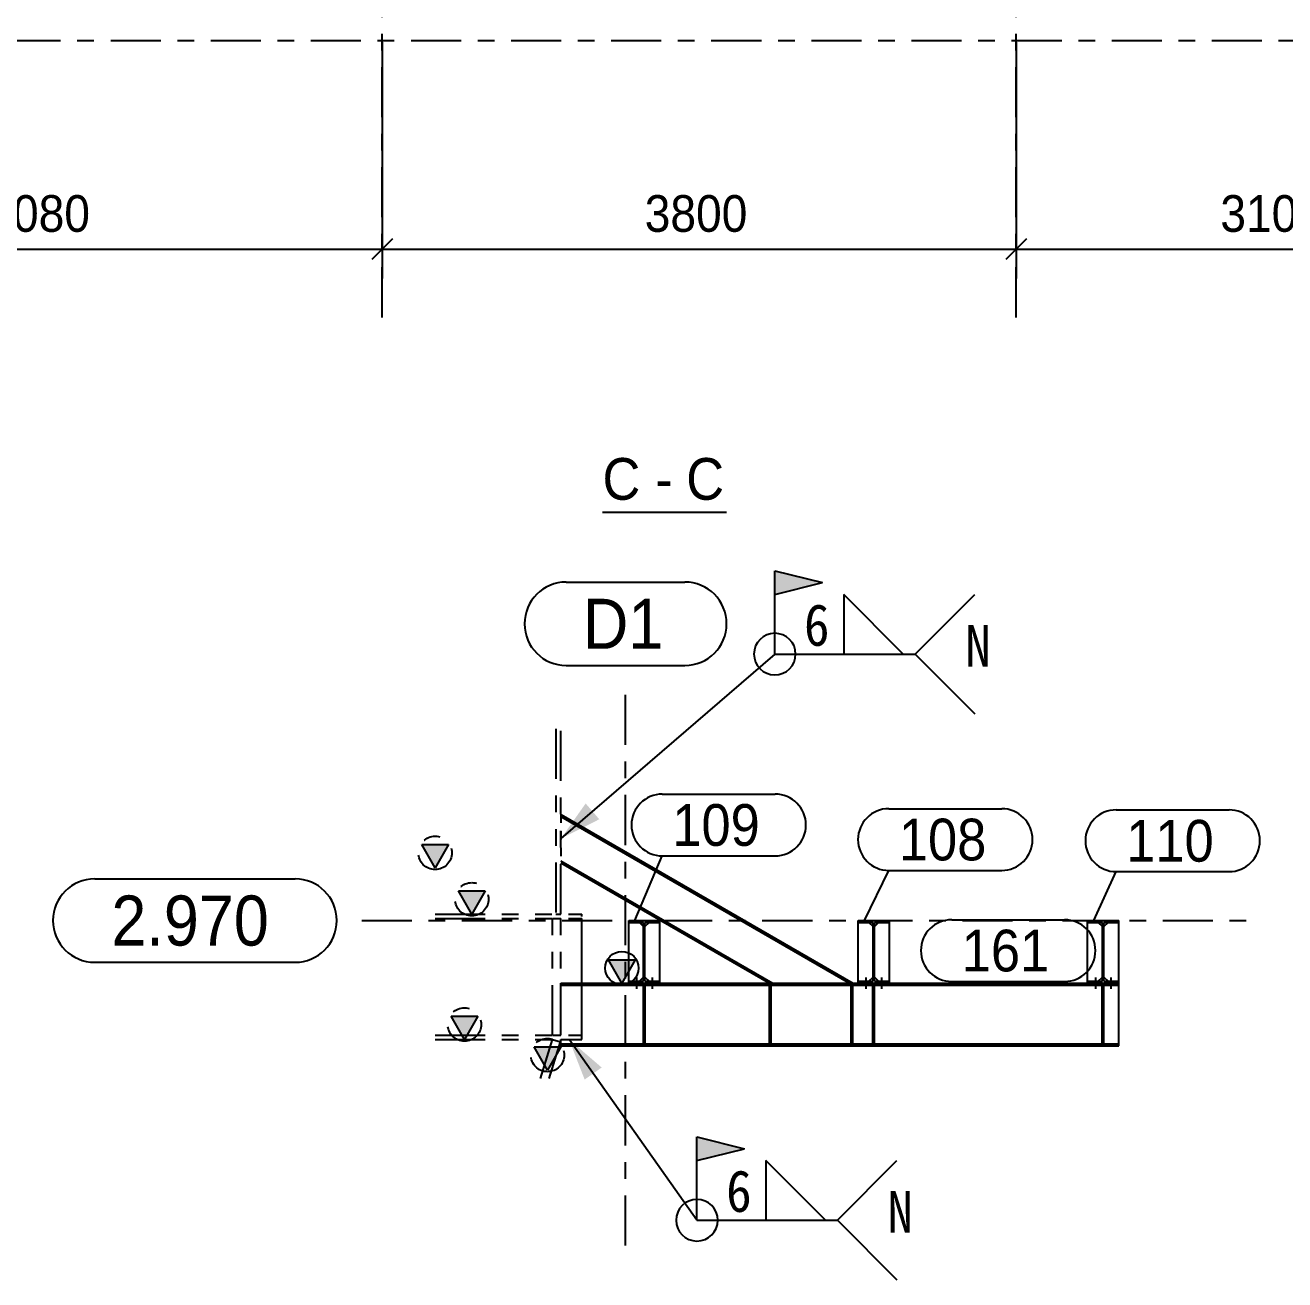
# Model space of a CAD drawing. Header units: millimetres. Extents: x 0 to 594, y 0 to 420.
# Drawn here: x 171.3 to 246.8, y 223.1 to 298.3 of the extents above; entities that cross this region are included whole.
import ezdxf

# ---------------------------------------------------------------- set-up
doc = ezdxf.new("R2010")
doc.units = ezdxf.units.MM
doc.header["$MEASUREMENT"] = 0
for name, pattern in [('XKITLINE00', [0]), ('XKITLINE02', [4, 2, -2]), ('XKITLINE03', [6, 3, -1, 1, -1]), ('XKITLINE04', [3, 0.5, -0.5, 0.5, -0.5, 0.5, -0.5]), ('XKITLINE05', [8, 3, -1, 1, -1, 1, -1])]:
    doc.linetypes.add(name, pattern=pattern)
for name, color, linetype in [('dimension', 7, 'Continuous'), ('grid', 7, 'Continuous'), ('mark', 7, 'Continuous'), ('part1', 7, 'Continuous'), ('view', 7, 'Continuous'), ('weld', 7, 'Continuous')]:
    doc.layers.add(name, color=color, linetype=linetype)
doc.styles.add('STYLE_1', font='arial.ttf', dxfattribs={"height": 0.2})
doc.styles.add('STYLE_4', font='仿宋_GB2312_3.ttf', dxfattribs={"height": 0.2})

# ---------------------------------------------------------------- blocks, each defined once
blk = doc.blocks.new('*D2174')
at = {"layer": 'grid', "color": 4, "linetype": 'XKITLINE03'}
blk.add_line((1228.871, 1836.576), (1642.443, 1836.576), dxfattribs=at)
blk = doc.blocks.new('*D2231')
at = {"layer": 'dimension', "color": 1, "linetype": 'XKITLINE00'}
for p, q in [((1318.341, 1836.476), (1318.341, 1822.306)), ((1359.141, 1836.476), (1359.141, 1822.306)), ((1318.964, 1824.689), (1317.719, 1823.444)), ((1359.764, 1824.689), (1358.519, 1823.444)), ((1318.341, 1824.066), (1359.141, 1824.066))]:
    blk.add_line(p, q, dxfattribs=at)
at = {"layer": 'dimension', "color": 1, "style": 'STYLE_1', "width": 0.9}
blk.add_text('4080', height=2.2, dxfattribs=at).set_placement((1335.478, 1825.106))
blk = doc.blocks.new('*D2436')
at = {"layer": 'dimension', "color": 1, "linetype": 'XKITLINE00'}
for p, q in [((1359.141, 1836.476), (1359.141, 1822.306)), ((1397.141, 1836.476), (1397.141, 1822.306)), ((1359.764, 1824.689), (1358.519, 1823.444)), ((1397.764, 1824.689), (1396.519, 1823.444)), ((1359.141, 1824.066), (1397.141, 1824.066))]:
    blk.add_line(p, q, dxfattribs=at)
at = {"layer": 'dimension', "color": 1, "style": 'STYLE_1', "width": 0.9}
blk.add_text('3800', height=2.2, dxfattribs=at).set_placement((1374.878, 1825.106))
blk = doc.blocks.new('*D2463')
at = {"layer": 'grid', "color": 4, "linetype": 'XKITLINE03'}
blk.add_line((1359.141, 1819.981), (1359.141, 1905.53), dxfattribs=at)
blk = doc.blocks.new('*D2464')
at = {"layer": 'grid', "color": 4, "linetype": 'XKITLINE03'}
blk.add_line((1397.141, 1819.981), (1397.141, 1905.53), dxfattribs=at)
blk = doc.blocks.new('*D2489')
at = {"layer": 'dimension', "color": 1, "linetype": 'XKITLINE00'}
for p, q in [((1397.141, 1836.476), (1397.141, 1822.306)), ((1428.141, 1836.476), (1428.141, 1822.306)), ((1397.764, 1824.689), (1396.519, 1823.444)), ((1428.764, 1824.689), (1427.519, 1823.444)), ((1397.141, 1824.066), (1428.141, 1824.066))]:
    blk.add_line(p, q, dxfattribs=at)
at = {"layer": 'dimension', "color": 1, "style": 'STYLE_1', "width": 0.9}
blk.add_text('3100', height=2.2, dxfattribs=at).set_placement((1409.378, 1825.106))
blk = doc.blocks.new('*D4106')
at = {"layer": 'weld', "color": 1, "linetype": 'XKITLINE00'}
for p, q in [((1378.008, 1765.871), (1370.345, 1776.703)), ((1378.008, 1765.871), (1378.008, 1770.871)), ((1378.008, 1770.871), (1380.865, 1770.157)), ((1378.008, 1769.443), (1380.865, 1770.157)), ((1385.711, 1765.871), (1382.139, 1769.443)), ((1382.139, 1769.443), (1382.139, 1765.871)), ((1386.425, 1765.871), (1389.997, 1769.443)), ((1378.008, 1765.871), (1386.425, 1765.871)), ((1382.139, 1765.871), (1385.711, 1765.871)), ((1386.425, 1765.871), (1389.997, 1762.3))]:
    blk.add_line(p, q, dxfattribs=at)
for start, end in [(90, -90), (-90, 90)]:
    blk.add_arc((1378.008, 1765.871), 1.25, start, end, dxfattribs=at)
at = {"layer": 'weld', "color": 1}
for points in [[(1370.345, 1776.703), (1372.299, 1775.023), (1370.345, 1776.703), (1371.278, 1774.301)], [(1378.008, 1769.443), (1378.008, 1770.871), (1378.008, 1769.443), (1380.865, 1770.157)]]:
    blk.add_solid(points, dxfattribs=at)
at = {"layer": 'weld', "color": 1, "style": 'STYLE_4', "width": 0.9}
for s, p in [('6', (1379.758, 1766.371)), ('N', (1389.425, 1765.121))]:
    blk.add_text(s, height=2.5, dxfattribs=at).set_placement(p)
blk = doc.blocks.new('*D4107')
at = {"layer": 'weld', "color": 1, "linetype": 'XKITLINE00'}
for p, q in [((1382.674, 1799.799), (1382.674, 1804.799)), ((1382.674, 1804.799), (1385.531, 1804.085)), ((1382.674, 1803.37), (1385.531, 1804.085)), ((1390.377, 1799.799), (1386.805, 1803.37)), ((1386.805, 1803.37), (1386.805, 1799.799)), ((1391.091, 1799.799), (1394.662, 1803.37)), ((1382.674, 1799.799), (1369.854, 1788.741)), ((1382.674, 1799.799), (1391.091, 1799.799)), ((1386.805, 1799.799), (1390.377, 1799.799)), ((1391.091, 1799.799), (1394.662, 1796.227))]:
    blk.add_line(p, q, dxfattribs=at)
for start, end in [(90, -90), (-90, 90)]:
    blk.add_arc((1382.674, 1799.799), 1.25, start, end, dxfattribs=at)
at = {"layer": 'weld', "color": 1}
for points in [[(1382.674, 1803.37), (1382.674, 1804.799), (1382.674, 1803.37), (1385.531, 1804.085)], [(1369.854, 1788.741), (1371.339, 1790.847), (1369.854, 1788.741), (1372.156, 1789.901)]]:
    blk.add_solid(points, dxfattribs=at)
at = {"layer": 'weld', "color": 1, "style": 'STYLE_4', "width": 0.9}
for s, p in [('6', (1384.424, 1800.299)), ('N', (1394.091, 1799.049))]:
    blk.add_text(s, height=2.5, dxfattribs=at).set_placement(p)
blk = doc.blocks.new('*D4108')
at = {"layer": 'part1', "color": 6, "linetype": 'XKITLINE05'}
for p, q in [((1364.075, 1776.706), (1363.275, 1778.106)), ((1363.275, 1778.106), (1364.875, 1778.106)), ((1364.875, 1778.106), (1364.075, 1776.706)), ((1362.316, 1776.706), (1369.354, 1776.706)), ((1368.633, 1774.357), (1369.354, 1776.706))]:
    blk.add_line(p, q, dxfattribs=at)
blk.add_circle((1364.075, 1777.606), 1, dxfattribs=at)
at = {"layer": 'part1', "color": 6}
blk.add_solid([(1363.275, 1778.106), (1364.875, 1778.106), (1363.275, 1778.106), (1364.075, 1776.706)], dxfattribs=at)
blk = doc.blocks.new('*D4109')
at = {"layer": 'grid', "color": 4, "linetype": 'XKITLINE00'}
for p, q in [((1341.913, 1786.331), (1353.925, 1786.331)), ((1341.913, 1781.331), (1353.925, 1781.331))]:
    blk.add_line(p, q, dxfattribs=at)
at = {"layer": 'grid', "color": 4, "linetype": 'XKITLINE03'}
blk.add_line((1357.925, 1783.831), (1411.123, 1783.831), dxfattribs=at)
at = {"layer": 'grid', "color": 4, "linetype": 'XKITLINE00'}
for centre, start, end in [((1341.913, 1783.831), 90, -90), ((1353.925, 1783.831), -90, 90)]:
    blk.add_arc(centre, 2.5, start, end, dxfattribs=at)
at = {"layer": 'grid', "color": 4, "style": 'STYLE_1', "width": 0.9}
blk.add_text('2.970', height=3, dxfattribs=at).set_placement((1342.913, 1782.331))
blk = doc.blocks.new('*D4110')
at = {"layer": 'grid', "color": 4, "linetype": 'XKITLINE00'}
for p, q in [((1370.173, 1804.116), (1377.286, 1804.116)), ((1370.173, 1799.116), (1377.286, 1799.116))]:
    blk.add_line(p, q, dxfattribs=at)
at = {"layer": 'grid', "color": 4, "linetype": 'XKITLINE03'}
blk.add_line((1373.729, 1764.357), (1373.729, 1798.116), dxfattribs=at)
at = {"layer": 'grid', "color": 4, "linetype": 'XKITLINE00'}
for centre, start, end in [((1370.173, 1801.616), 90, -90), ((1377.286, 1801.616), -90, 90)]:
    blk.add_arc(centre, 2.5, start, end, dxfattribs=at)
at = {"layer": 'grid', "color": 4, "style": 'STYLE_1', "width": 0.9}
blk.add_text('D1', height=3, dxfattribs=at).set_placement((1371.173, 1800.116))
blk = doc.blocks.new('*D4111')
at = {"layer": 'mark', "color": 1, "linetype": 'XKITLINE00'}
for p, q in [((1393.279, 1783.881), (1400.042, 1783.881)), ((1393.279, 1780.181), (1400.042, 1780.181))]:
    blk.add_line(p, q, dxfattribs=at)
for centre, start, end in [((1393.279, 1782.031), 90, -90), ((1400.042, 1782.031), -90, 90)]:
    blk.add_arc(centre, 1.85, start, end, dxfattribs=at)
at = {"layer": 'mark', "color": 1, "style": 'STYLE_1', "width": 0.9}
blk.add_text('161', height=2.5, dxfattribs=at).set_placement((1393.879, 1780.781))
blk = doc.blocks.new('*D4112')
at = {"layer": 'mark', "color": 1, "linetype": 'XKITLINE00'}
for p, q in [((1403.137, 1790.462), (1409.9, 1790.462)), ((1401.796, 1783.825), (1403.137, 1786.762)), ((1403.137, 1786.762), (1409.9, 1786.762)), ((1403.137, 1786.762), (1403.137, 1786.762))]:
    blk.add_line(p, q, dxfattribs=at)
for centre, start, end in [((1403.137, 1788.612), 90, -90), ((1409.9, 1788.612), -90, 90)]:
    blk.add_arc(centre, 1.85, start, end, dxfattribs=at)
at = {"layer": 'mark', "color": 1, "style": 'STYLE_1', "width": 0.9}
blk.add_text('110', height=2.5, dxfattribs=at).set_placement((1403.737, 1787.362))
blk = doc.blocks.new('*D4113')
at = {"layer": 'mark', "color": 1, "linetype": 'XKITLINE00'}
for p, q in [((1389.51, 1790.535), (1396.273, 1790.535)), ((1388.046, 1783.825), (1389.51, 1786.835)), ((1389.51, 1786.835), (1396.273, 1786.835)), ((1389.51, 1786.835), (1389.51, 1786.835))]:
    blk.add_line(p, q, dxfattribs=at)
for centre, start, end in [((1389.51, 1788.685), 90, -90), ((1396.273, 1788.685), -90, 90)]:
    blk.add_arc(centre, 1.85, start, end, dxfattribs=at)
at = {"layer": 'mark', "color": 1, "style": 'STYLE_1', "width": 0.9}
blk.add_text('108', height=2.5, dxfattribs=at).set_placement((1390.11, 1787.435))
blk = doc.blocks.new('*D4114')
at = {"layer": 'mark', "color": 1, "linetype": 'XKITLINE00'}
for p, q in [((1375.931, 1791.408), (1382.694, 1791.408)), ((1374.296, 1783.825), (1375.931, 1787.708)), ((1375.931, 1787.708), (1382.694, 1787.708)), ((1375.931, 1787.708), (1375.931, 1787.708))]:
    blk.add_line(p, q, dxfattribs=at)
for centre, start, end in [((1375.931, 1789.558), 90, -90), ((1382.694, 1789.558), -90, 90)]:
    blk.add_arc(centre, 1.85, start, end, dxfattribs=at)
at = {"layer": 'mark', "color": 1, "style": 'STYLE_1', "width": 0.9}
blk.add_text('109', height=2.5, dxfattribs=at).set_placement((1376.531, 1788.308))
blk = doc.blocks.new('*D4115')
at = {"layer": 'part1', "color": 6, "linetype": 'XKITLINE05'}
for p, q in [((1369.542, 1795.317), (1369.542, 1784.206)), ((1369.854, 1784.206), (1369.854, 1795.317)), ((1362.316, 1786.984), (1361.516, 1788.384)), ((1361.516, 1788.384), (1363.116, 1788.384)), ((1363.116, 1788.384), (1362.316, 1786.984)), ((1362.316, 1784.206), (1369.542, 1784.206)), ((1369.542, 1784.206), (1369.854, 1784.206))]:
    blk.add_line(p, q, dxfattribs=at)
blk.add_circle((1362.316, 1787.884), 1, dxfattribs=at)
at = {"layer": 'part1', "color": 6}
blk.add_solid([(1361.516, 1788.384), (1363.116, 1788.384), (1361.516, 1788.384), (1362.316, 1786.984)], dxfattribs=at)
blk = doc.blocks.new('*D4116')
at = {"layer": 'part1', "color": 6, "linetype": 'XKITLINE05'}
for p, q in [((1364.513, 1784.206), (1363.713, 1785.606)), ((1363.713, 1785.606), (1365.313, 1785.606)), ((1365.313, 1785.606), (1364.513, 1784.206)), ((1362.316, 1784.206), (1371.104, 1784.206)), ((1362.316, 1783.956), (1371.104, 1783.956)), ((1371.104, 1780.081), (1371.104, 1784.206)), ((1371.104, 1776.956), (1371.104, 1783.956)), ((1371.104, 1779.968), (1371.104, 1780.081)), ((1371.104, 1776.706), (1371.104, 1779.968)), ((1362.316, 1776.956), (1371.104, 1776.956)), ((1362.316, 1776.706), (1371.104, 1776.706))]:
    blk.add_line(p, q, dxfattribs=at)
blk.add_circle((1364.513, 1785.106), 1, dxfattribs=at)
at = {"layer": 'part1', "color": 6}
blk.add_solid([(1363.713, 1785.606), (1365.313, 1785.606), (1363.713, 1785.606), (1364.513, 1784.206)], dxfattribs=at)
blk = doc.blocks.new('*D4117')
at = {"layer": 'part1', "color": 0, "linetype": 'XKITLINE00'}
for p, q in [((1373.512, 1780.081), (1372.712, 1781.481)), ((1372.712, 1781.481), (1374.312, 1781.481)), ((1374.312, 1781.481), (1373.512, 1780.081)), ((1369.854, 1780.081), (1373.917, 1780.081)), ((1369.854, 1779.968), (1403.292, 1779.968)), ((1375.792, 1780.081), (1387.667, 1780.081)), ((1389.542, 1780.081), (1403.292, 1780.081)), ((1403.292, 1776.331), (1403.292, 1780.081)), ((1369.762, 1776.331), (1369.854, 1776.443)), ((1369.854, 1776.443), (1369.854, 1776.706)), ((1369.854, 1776.443), (1403.292, 1776.443)), ((1369.762, 1776.331), (1403.292, 1776.331))]:
    blk.add_line(p, q, dxfattribs=at)
at = {"layer": 'part1', "color": 2, "linetype": 'XKITLINE04'}
for p, q in [((1369.854, 1779.968), (1369.854, 1780.081)), ((1371.104, 1776.706), (1371.104, 1780.081)), ((1373.917, 1780.081), (1375.792, 1780.081)), ((1387.667, 1780.081), (1389.542, 1780.081)), ((1369.854, 1776.706), (1371.104, 1776.706))]:
    blk.add_line(p, q, dxfattribs=at)
at = {"layer": 'part1', "color": 0, "linetype": 'XKITLINE00'}
blk.add_circle((1373.512, 1780.981), 1, dxfattribs=at)
at = {"layer": 'part1', "color": 0}
blk.add_solid([(1372.712, 1781.481), (1374.312, 1781.481), (1372.712, 1781.481), (1373.512, 1780.081)], dxfattribs=at)
blk = doc.blocks.new('*D4118')
at = {"layer": 'part1', "color": 0, "linetype": 'XKITLINE00'}
for p, q in [((1401.886, 1780.425), (1401.886, 1779.737)), ((1402.823, 1780.425), (1402.823, 1779.737))]:
    blk.add_line(p, q, dxfattribs=at)
at = {"layer": 'part1', "color": 0, "linetype": 'XKITLINE02'}
for p, q in [((1401.886, 1780.425), (1401.886, 1779.737)), ((1402.823, 1780.425), (1402.823, 1779.737))]:
    blk.add_line(p, q, dxfattribs=at)
blk = doc.blocks.new('*D4119')
at = {"layer": 'part1', "color": 2, "linetype": 'XKITLINE04'}
for p, q in [((1401.417, 1783.718), (1402.064, 1783.718)), ((1402.314, 1780.443), (1402.314, 1783.468)), ((1401.417, 1780.193), (1402.064, 1780.193))]:
    blk.add_line(p, q, dxfattribs=at)
at = {"layer": 'part1', "color": 0, "linetype": 'XKITLINE00'}
for p, q in [((1401.417, 1780.193), (1401.417, 1783.718)), ((1402.064, 1783.718), (1402.314, 1783.468)), ((1402.064, 1780.193), (1402.314, 1780.443))]:
    blk.add_line(p, q, dxfattribs=at)
blk = doc.blocks.new('*D4120')
at = {"layer": 'part1', "color": 0, "linetype": 'XKITLINE00'}
for p, q in [((1402.395, 1783.468), (1402.645, 1783.718)), ((1403.292, 1780.193), (1403.292, 1783.718)), ((1402.395, 1780.443), (1402.645, 1780.193))]:
    blk.add_line(p, q, dxfattribs=at)
at = {"layer": 'part1', "color": 2, "linetype": 'XKITLINE04'}
for p, q in [((1402.395, 1780.443), (1402.395, 1783.468)), ((1402.645, 1783.718), (1403.292, 1783.718)), ((1402.645, 1780.193), (1403.292, 1780.193))]:
    blk.add_line(p, q, dxfattribs=at)
blk = doc.blocks.new('*D4121')
at = {"layer": 'part1', "color": 2, "linetype": 'XKITLINE04'}
for p, q in [((1402.304, 1776.443), (1402.304, 1779.968)), ((1402.304, 1779.968), (1402.404, 1779.968)), ((1402.304, 1779.718), (1402.404, 1779.718)), ((1402.404, 1776.443), (1402.404, 1779.968)), ((1402.304, 1776.693), (1402.404, 1776.693)), ((1402.304, 1776.443), (1402.404, 1776.443))]:
    blk.add_line(p, q, dxfattribs=at)
blk = doc.blocks.new('*D4122')
at = {"layer": 'part1', "color": 0, "linetype": 'XKITLINE00'}
for p, q in [((1402.304, 1776.443), (1402.304, 1779.968)), ((1402.304, 1779.968), (1402.404, 1779.968)), ((1402.404, 1776.443), (1402.404, 1779.968)), ((1402.304, 1776.443), (1402.404, 1776.443))]:
    blk.add_line(p, q, dxfattribs=at)
at = {"layer": 'part1', "color": 2, "linetype": 'XKITLINE04'}
for p, q in [((1402.304, 1779.718), (1402.404, 1779.718)), ((1402.304, 1776.693), (1402.404, 1776.693))]:
    blk.add_line(p, q, dxfattribs=at)
blk = doc.blocks.new('*D4123')
at = {"layer": 'part1', "color": 0, "linetype": 'XKITLINE00'}
for p, q in [((1369.854, 1790.184), (1387.354, 1780.081)), ((1369.854, 1790.069), (1387.154, 1780.081)), ((1369.854, 1787.413), (1382.554, 1780.081)), ((1369.854, 1787.298), (1382.354, 1780.081))]:
    blk.add_line(p, q, dxfattribs=at)
at = {"layer": 'part1', "color": 2, "linetype": 'XKITLINE04'}
for p, q in [((1369.854, 1790.184), (1369.854, 1787.298)), ((1382.354, 1780.081), (1387.354, 1780.081))]:
    blk.add_line(p, q, dxfattribs=at)
blk = doc.blocks.new('*D4124')
at = {"layer": 'part1', "color": 0, "linetype": 'XKITLINE00'}
for p, q in [((1382.354, 1776.443), (1382.354, 1779.968)), ((1382.354, 1779.968), (1382.454, 1779.968)), ((1382.454, 1776.443), (1382.454, 1779.968)), ((1382.354, 1776.443), (1382.454, 1776.443))]:
    blk.add_line(p, q, dxfattribs=at)
at = {"layer": 'part1', "color": 2, "linetype": 'XKITLINE04'}
for p, q in [((1382.354, 1779.718), (1382.454, 1779.718)), ((1382.354, 1776.693), (1382.454, 1776.693))]:
    blk.add_line(p, q, dxfattribs=at)
blk = doc.blocks.new('*D4125')
at = {"layer": 'part1', "color": 2, "linetype": 'XKITLINE04'}
for p, q in [((1382.354, 1776.443), (1382.354, 1779.968)), ((1382.354, 1779.968), (1382.454, 1779.968)), ((1382.354, 1779.718), (1382.454, 1779.718)), ((1382.454, 1776.443), (1382.454, 1779.968)), ((1382.354, 1776.693), (1382.454, 1776.693)), ((1382.354, 1776.443), (1382.454, 1776.443))]:
    blk.add_line(p, q, dxfattribs=at)
blk = doc.blocks.new('*D4126')
at = {"layer": 'part1', "color": 0, "linetype": 'XKITLINE00'}
for p, q in [((1387.254, 1776.443), (1387.254, 1779.968)), ((1387.254, 1779.968), (1387.354, 1779.968)), ((1387.354, 1776.443), (1387.354, 1779.968)), ((1387.254, 1776.443), (1387.354, 1776.443))]:
    blk.add_line(p, q, dxfattribs=at)
at = {"layer": 'part1', "color": 2, "linetype": 'XKITLINE04'}
for p, q in [((1387.254, 1779.718), (1387.354, 1779.718)), ((1387.254, 1776.693), (1387.354, 1776.693))]:
    blk.add_line(p, q, dxfattribs=at)
blk = doc.blocks.new('*D4127')
at = {"layer": 'part1', "color": 2, "linetype": 'XKITLINE04'}
for p, q in [((1387.254, 1776.443), (1387.254, 1779.968)), ((1387.254, 1779.968), (1387.354, 1779.968)), ((1387.254, 1779.718), (1387.354, 1779.718)), ((1387.354, 1776.443), (1387.354, 1779.968)), ((1387.254, 1776.693), (1387.354, 1776.693)), ((1387.254, 1776.443), (1387.354, 1776.443))]:
    blk.add_line(p, q, dxfattribs=at)
blk = doc.blocks.new('*D4128')
at = {"layer": 'part1', "color": 0, "linetype": 'XKITLINE00'}
for p, q in [((1388.645, 1783.468), (1388.895, 1783.718)), ((1389.542, 1780.193), (1389.542, 1783.718)), ((1388.645, 1780.443), (1388.895, 1780.193))]:
    blk.add_line(p, q, dxfattribs=at)
at = {"layer": 'part1', "color": 2, "linetype": 'XKITLINE04'}
for p, q in [((1388.645, 1780.443), (1388.645, 1783.468)), ((1388.895, 1783.718), (1389.542, 1783.718)), ((1388.895, 1780.193), (1389.542, 1780.193))]:
    blk.add_line(p, q, dxfattribs=at)
blk = doc.blocks.new('*D4129')
at = {"layer": 'part1', "color": 2, "linetype": 'XKITLINE04'}
for p, q in [((1387.667, 1783.718), (1388.314, 1783.718)), ((1388.564, 1780.443), (1388.564, 1783.468)), ((1387.667, 1780.193), (1388.314, 1780.193))]:
    blk.add_line(p, q, dxfattribs=at)
at = {"layer": 'part1', "color": 0, "linetype": 'XKITLINE00'}
for p, q in [((1387.667, 1780.193), (1387.667, 1783.718)), ((1388.314, 1783.718), (1388.564, 1783.468)), ((1388.314, 1780.193), (1388.564, 1780.443))]:
    blk.add_line(p, q, dxfattribs=at)
blk = doc.blocks.new('*D4130')
at = {"layer": 'part1', "color": 0, "linetype": 'XKITLINE00'}
for p, q in [((1388.136, 1780.425), (1388.136, 1779.737)), ((1389.073, 1780.425), (1389.073, 1779.737))]:
    blk.add_line(p, q, dxfattribs=at)
at = {"layer": 'part1', "color": 0, "linetype": 'XKITLINE02'}
for p, q in [((1388.136, 1780.425), (1388.136, 1779.737)), ((1389.073, 1780.425), (1389.073, 1779.737))]:
    blk.add_line(p, q, dxfattribs=at)
blk = doc.blocks.new('*D4131')
at = {"layer": 'part1', "color": 2, "linetype": 'XKITLINE04'}
for p, q in [((1388.554, 1776.443), (1388.554, 1779.968)), ((1388.554, 1779.968), (1388.654, 1779.968)), ((1388.554, 1779.718), (1388.654, 1779.718)), ((1388.654, 1776.443), (1388.654, 1779.968)), ((1388.554, 1776.693), (1388.654, 1776.693)), ((1388.554, 1776.443), (1388.654, 1776.443))]:
    blk.add_line(p, q, dxfattribs=at)
blk = doc.blocks.new('*D4132')
at = {"layer": 'part1', "color": 0, "linetype": 'XKITLINE00'}
for p, q in [((1388.554, 1776.443), (1388.554, 1779.968)), ((1388.554, 1779.968), (1388.654, 1779.968)), ((1388.654, 1776.443), (1388.654, 1779.968)), ((1388.554, 1776.443), (1388.654, 1776.443))]:
    blk.add_line(p, q, dxfattribs=at)
at = {"layer": 'part1', "color": 2, "linetype": 'XKITLINE04'}
for p, q in [((1388.554, 1779.718), (1388.654, 1779.718)), ((1388.554, 1776.693), (1388.654, 1776.693))]:
    blk.add_line(p, q, dxfattribs=at)
blk = doc.blocks.new('*D4133')
at = {"layer": 'part1', "color": 6, "linetype": 'XKITLINE05'}
for p, q in [((1369.354, 1783.956), (1369.854, 1783.956)), ((1369.354, 1776.956), (1369.354, 1783.956)), ((1369.854, 1776.956), (1369.854, 1783.956)), ((1369.354, 1776.956), (1369.854, 1776.956))]:
    blk.add_line(p, q, dxfattribs=at)
blk = doc.blocks.new('*D4134')
at = {"layer": 'part1', "color": 6, "linetype": 'XKITLINE05'}
for p, q in [((1369.354, 1783.956), (1369.854, 1783.956)), ((1369.354, 1776.956), (1369.354, 1783.956)), ((1369.854, 1776.956), (1369.854, 1783.956)), ((1369.354, 1776.956), (1369.854, 1776.956))]:
    blk.add_line(p, q, dxfattribs=at)
blk = doc.blocks.new('*D4135')
at = {"layer": 'part1', "color": 0, "linetype": 'XKITLINE00'}
for p, q in [((1374.895, 1783.468), (1375.145, 1783.718)), ((1375.792, 1780.193), (1375.792, 1783.718)), ((1374.895, 1780.443), (1375.145, 1780.193))]:
    blk.add_line(p, q, dxfattribs=at)
at = {"layer": 'part1', "color": 2, "linetype": 'XKITLINE04'}
for p, q in [((1374.895, 1780.443), (1374.895, 1783.468)), ((1375.145, 1783.718), (1375.792, 1783.718)), ((1375.145, 1780.193), (1375.792, 1780.193))]:
    blk.add_line(p, q, dxfattribs=at)
blk = doc.blocks.new('*D4136')
at = {"layer": 'part1', "color": 2, "linetype": 'XKITLINE04'}
for p, q in [((1373.917, 1783.718), (1374.564, 1783.718)), ((1374.814, 1780.443), (1374.814, 1783.468)), ((1373.917, 1780.193), (1374.564, 1780.193))]:
    blk.add_line(p, q, dxfattribs=at)
at = {"layer": 'part1', "color": 0, "linetype": 'XKITLINE00'}
for p, q in [((1373.917, 1780.193), (1373.917, 1783.718)), ((1374.564, 1783.718), (1374.814, 1783.468)), ((1374.564, 1780.193), (1374.814, 1780.443))]:
    blk.add_line(p, q, dxfattribs=at)
blk = doc.blocks.new('*D4137')
at = {"layer": 'part1', "color": 0, "linetype": 'XKITLINE00'}
for p, q in [((1374.386, 1780.425), (1374.386, 1779.737)), ((1375.323, 1780.425), (1375.323, 1779.737))]:
    blk.add_line(p, q, dxfattribs=at)
at = {"layer": 'part1', "color": 0, "linetype": 'XKITLINE02'}
for p, q in [((1374.386, 1780.425), (1374.386, 1779.737)), ((1375.323, 1780.425), (1375.323, 1779.737))]:
    blk.add_line(p, q, dxfattribs=at)
blk = doc.blocks.new('*D4138')
at = {"layer": 'part1', "color": 2, "linetype": 'XKITLINE04'}
for p, q in [((1374.804, 1776.443), (1374.804, 1779.968)), ((1374.804, 1779.968), (1374.904, 1779.968)), ((1374.804, 1779.718), (1374.904, 1779.718)), ((1374.904, 1776.443), (1374.904, 1779.968)), ((1374.804, 1776.693), (1374.904, 1776.693)), ((1374.804, 1776.443), (1374.904, 1776.443))]:
    blk.add_line(p, q, dxfattribs=at)
blk = doc.blocks.new('*D4139')
at = {"layer": 'part1', "color": 0, "linetype": 'XKITLINE00'}
for p, q in [((1374.804, 1776.443), (1374.804, 1779.968)), ((1374.804, 1779.968), (1374.904, 1779.968)), ((1374.904, 1776.443), (1374.904, 1779.968)), ((1374.804, 1776.443), (1374.904, 1776.443))]:
    blk.add_line(p, q, dxfattribs=at)
at = {"layer": 'part1', "color": 2, "linetype": 'XKITLINE04'}
for p, q in [((1374.804, 1779.718), (1374.904, 1779.718)), ((1374.804, 1776.693), (1374.904, 1776.693))]:
    blk.add_line(p, q, dxfattribs=at)
blk = doc.blocks.new('*D4140')
at = {"layer": 'part1', "color": 6, "linetype": 'XKITLINE05'}
for p, q in [((1368.633, 1774.357), (1369.354, 1776.706)), ((1369.156, 1774.357), (1369.832, 1776.559)), ((1369.354, 1776.706), (1369.832, 1776.559)), ((1369.053, 1774.871), (1368.253, 1776.271)), ((1368.253, 1776.271), (1369.853, 1776.271)), ((1369.853, 1776.271), (1369.053, 1774.871))]:
    blk.add_line(p, q, dxfattribs=at)
blk.add_circle((1369.053, 1775.771), 1, dxfattribs=at)
at = {"layer": 'part1', "color": 6}
blk.add_solid([(1368.253, 1776.271), (1369.853, 1776.271), (1368.253, 1776.271), (1369.053, 1774.871)], dxfattribs=at)
blk = doc.blocks.new('*D4141')
at = {"layer": 'part1', "color": 0, "linetype": 'XKITLINE00'}
for p, q in [((1401.417, 1783.831), (1403.292, 1783.831)), ((1401.417, 1783.718), (1401.417, 1783.831)), ((1401.417, 1783.718), (1402.314, 1783.718)), ((1402.314, 1780.193), (1402.314, 1783.718)), ((1402.395, 1780.193), (1402.395, 1783.718)), ((1402.395, 1783.718), (1403.292, 1783.718)), ((1403.292, 1783.718), (1403.292, 1783.831)), ((1401.417, 1780.193), (1402.314, 1780.193)), ((1401.417, 1780.081), (1401.417, 1780.193)), ((1402.395, 1780.193), (1403.292, 1780.193)), ((1403.292, 1780.081), (1403.292, 1780.193)), ((1401.417, 1780.081), (1403.292, 1780.081))]:
    blk.add_line(p, q, dxfattribs=at)
blk = doc.blocks.new('*D4142')
at = {"layer": 'part1', "color": 0, "linetype": 'XKITLINE00'}
for p, q in [((1387.667, 1783.718), (1387.667, 1783.831)), ((1387.667, 1783.831), (1389.542, 1783.831)), ((1387.667, 1783.718), (1388.564, 1783.718)), ((1388.564, 1780.193), (1388.564, 1783.718)), ((1388.645, 1783.718), (1389.542, 1783.718)), ((1388.645, 1780.193), (1388.645, 1783.718)), ((1389.542, 1783.718), (1389.542, 1783.831)), ((1387.667, 1780.081), (1387.667, 1780.193)), ((1387.667, 1780.193), (1388.564, 1780.193)), ((1388.645, 1780.193), (1389.542, 1780.193)), ((1389.542, 1780.081), (1389.542, 1780.193)), ((1387.667, 1780.081), (1389.542, 1780.081))]:
    blk.add_line(p, q, dxfattribs=at)
blk = doc.blocks.new('*D4143')
at = {"layer": 'part1', "color": 0, "linetype": 'XKITLINE00'}
for p, q in [((1373.917, 1783.718), (1373.917, 1783.831)), ((1373.917, 1783.831), (1375.792, 1783.831)), ((1373.917, 1783.718), (1374.814, 1783.718)), ((1374.814, 1780.193), (1374.814, 1783.718)), ((1374.895, 1783.718), (1375.792, 1783.718)), ((1374.895, 1780.193), (1374.895, 1783.718)), ((1375.792, 1783.718), (1375.792, 1783.831)), ((1373.917, 1780.081), (1373.917, 1780.193)), ((1373.917, 1780.193), (1374.814, 1780.193)), ((1374.895, 1780.193), (1375.792, 1780.193)), ((1375.792, 1780.081), (1375.792, 1780.193)), ((1373.917, 1780.081), (1375.792, 1780.081))]:
    blk.add_line(p, q, dxfattribs=at)
blk = doc.blocks.new('*D4144')
at = {"layer": 'view', "color": 2, "linetype": 'XKITLINE00'}
blk.add_line((1372.348, 1808.299), (1379.772, 1808.299), dxfattribs=at)
at = {"layer": 'view', "color": 3, "style": 'STYLE_1', "width": 0.9}
for s, p in [('C', (1372.348, 1809.049)), ('C', (1377.365, 1809.049)), ('-', (1375.505, 1809.049))]:
    blk.add_text(s, height=2.5, dxfattribs=at).set_placement(p)

msp = doc.modelspace()

# ---------------------------------------------------------------- block references
at = {"layer": 'dimension'}
for name in ['*D2231', '*D2436', '*D2489']:
    msp.add_blockref(name, (-1166.435, -1539.151), dxfattribs=at)
at = {"layer": 'grid'}
for name in ['*D2463', '*D2464', '*D2174', '*D4110', '*D4109']:
    msp.add_blockref(name, (-1166.435, -1539.151), dxfattribs=at)
at = {"layer": 'mark'}
for name in ['*D4114', '*D4113', '*D4112', '*D4111']:
    msp.add_blockref(name, (-1166.435, -1539.151), dxfattribs=at)
at = {"layer": 'part1'}
for name in ['*D4115', '*D4123', '*D4116', '*D4133', '*D4134', '*D4143', '*D4142', '*D4141', '*D4136', '*D4135', '*D4129', '*D4128', '*D4119', '*D4120', '*D4117', '*D4137', '*D4130', '*D4118', '*D4138', '*D4139', '*D4124', '*D4125', '*D4126', '*D4127', '*D4131', '*D4132', '*D4121', '*D4122', '*D4108', '*D4140']:
    msp.add_blockref(name, (-1166.435, -1539.151), dxfattribs=at)
at = {"layer": 'view'}
msp.add_blockref('*D4144', (-1166.435, -1539.151), dxfattribs=at)
at = {"layer": 'weld'}
for name in ['*D4107', '*D4106']:
    msp.add_blockref(name, (-1166.435, -1539.151), dxfattribs=at)

doc.saveas('drawing.dxf')
